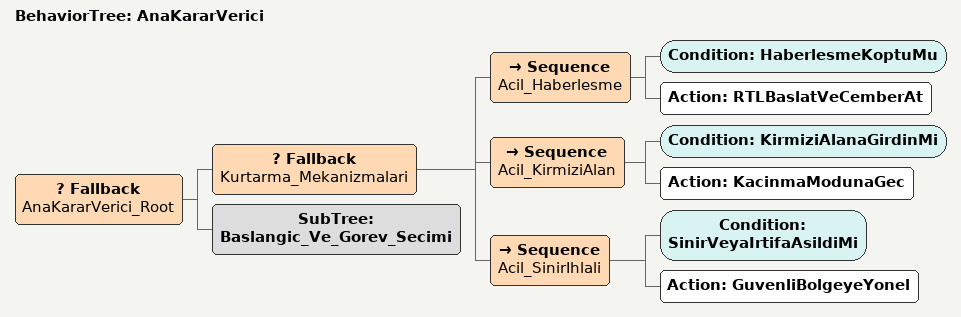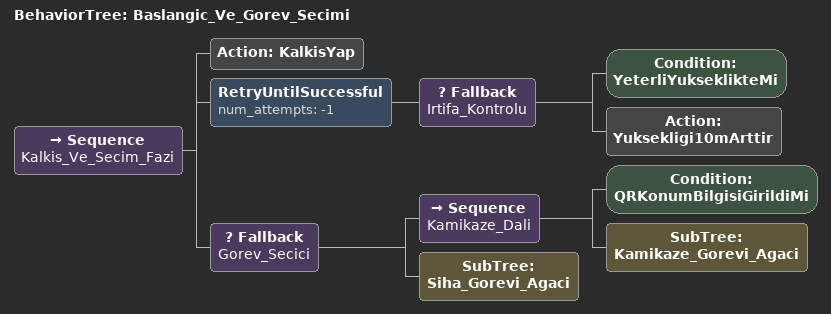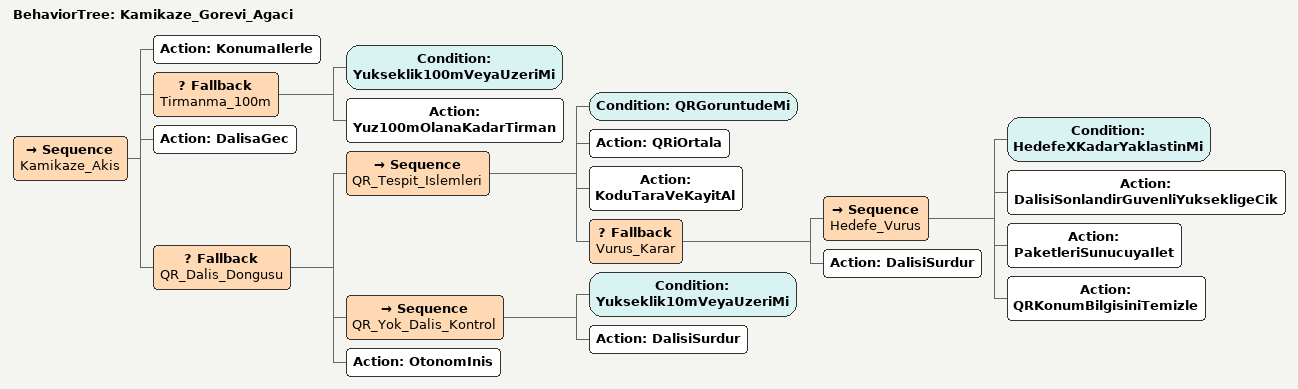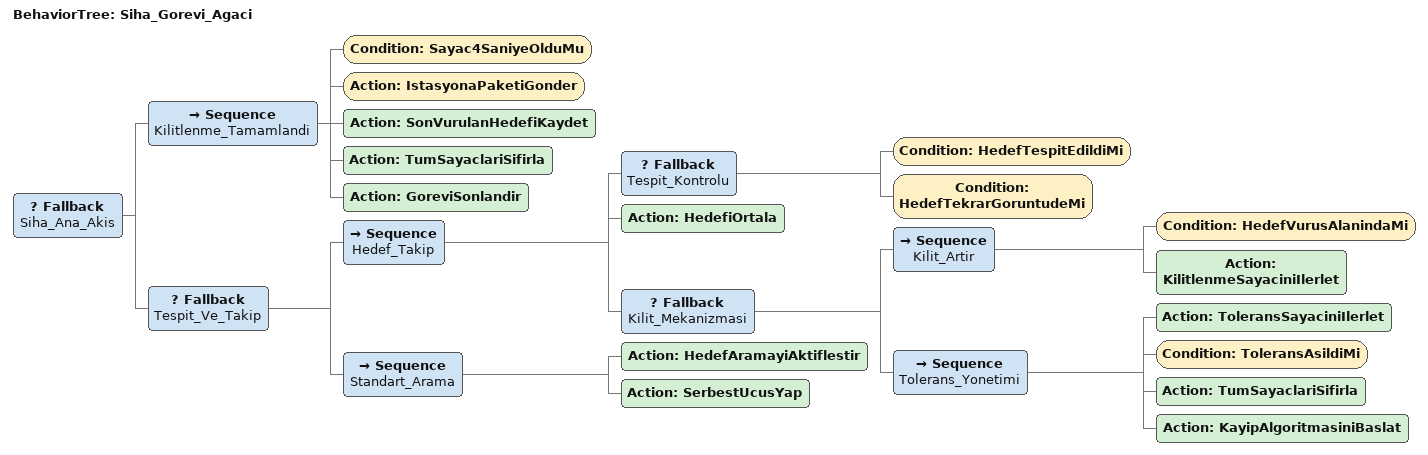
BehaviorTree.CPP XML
<root BTCPP_format="4" main_tree_to_execute="AnaKararVerici">

    <BehaviorTree ID="AnaKararVerici">
        <Fallback name="AnaKararVerici_Root">
            <Fallback name="Kurtarma_Mekanizmalari">
                <Sequence name="Acil_Haberlesme">
                    <Condition ID="HaberlesmeKoptuMu"/>
                    <Action ID="RTLBaslatVeCemberAt"/>
                </Sequence>
                <Sequence name="Acil_KirmiziAlan">
                    <Condition ID="KirmiziAlanaGirdinMi"/>
                    <Action ID="KacinmaModunaGec"/>
                </Sequence>
                <Sequence name="Acil_SinirIhlali">
                    <Condition ID="SinirVeyaIrtifaAsildiMi"/>
                    <Action ID="GuvenliBolgeyeYonel"/>
                </Sequence>
            </Fallback>
            <SubTree ID="Baslangic_Ve_Gorev_Secimi"/>
        </Fallback>
    </BehaviorTree>

    <BehaviorTree ID="Baslangic_Ve_Gorev_Secimi">
        <Sequence name="Kalkis_Ve_Secim_Fazi">
            <Action ID="KalkisYap"/>
            <RetryUntilSuccessful num_attempts="-1">
                <Fallback name="Irtifa_Kontrolu">
                    <Condition ID="YeterliYukseklikteMi"/>
                    <Action ID="Yuksekligi10mArttir"/>
                </Fallback>
            </RetryUntilSuccessful>
            <Fallback name="Gorev_Secici">
                    <Sequence name="Kamikaze_Dali">
                        <Condition ID="QRKonumBilgisiGirildiMi"/>
                        <SubTree ID="Kamikaze_Gorevi_Agaci"/>
                    </Sequence>
                    <SubTree ID="Siha_Gorevi_Agaci"/>
            </Fallback>
        </Sequence>
    </BehaviorTree>

    <BehaviorTree ID="Kamikaze_Gorevi_Agaci">
        <Sequence name="Kamikaze_Akis">
            <Action ID="KonumaIlerle"/>
            <Fallback name="Tirmanma_100m">
                <Condition ID="Yukseklik100mVeyaUzeriMi"/>
                <Action ID="Yuz100mOlanaKadarTirman"/>
            </Fallback>
            <Action ID="DalisaGec"/>
            <Fallback name="QR_Dalis_Dongusu">
                <Sequence name="QR_Tespit_Islemleri">
                    <Condition ID="QRGoruntudeMi"/>
                    <Action ID="QRiOrtala"/>
                    <Action ID="KoduTaraVeKayitAl"/>
                    <Fallback name="Vurus_Karar">
                        <Sequence name="Hedefe_Vurus">
                            <Condition ID="HedefeXKadarYaklastinMi"/>
                            <Action ID="DalisiSonlandirGuvenliYuksekligeCik"/>
                            <Action ID="PaketleriSunucuyaIlet"/>
                            <Action ID="QRKonumBilgisiniTemizle"/>
                        </Sequence>
                        <Action ID="DalisiSurdur"/>
                    </Fallback>
                </Sequence>
                <Sequence name="QR_Yok_Dalis_Kontrol">
                    <Condition ID="Yukseklik10mVeyaUzeriMi"/>
                    <Action ID="DalisiSurdur"/>
                </Sequence>
                <Action ID="OtonomInis"/>
            </Fallback>
        </Sequence>
    </BehaviorTree>

    <BehaviorTree ID="Siha_Gorevi_Agaci">
        <Fallback name="Siha_Ana_Akis">
            <Sequence name="Kilitlenme_Tamamlandi">
                <Condition ID="Sayac4SaniyeOlduMu"/>
                <Action ID="IstasyonaPaketiGonder"/>
                <Action ID="SonVurulanHedefiKaydet"/>
                <Action ID="TumSayaclariSifirla"/>
                <Action ID="GoreviSonlandir"/>
            </Sequence>
            <Fallback name="Tespit_Ve_Takip">
                <Sequence name="Hedef_Takip">
                    <Fallback name="Tespit_Kontrolu">
                        <Condition ID="HedefTespitEdildiMi"/>
                        <Condition ID="HedefTekrarGoruntudeMi"/>
                    </Fallback>
                    <Action ID="HedefiOrtala"/>
                    <Fallback name="Kilit_Mekanizmasi">
                        <Sequence name="Kilit_Artir">
                            <Condition ID="HedefVurusAlanindaMi"/>
                            <Action ID="KilitlenmeSayaciniIlerlet"/>
                        </Sequence>
                        <Sequence name="Tolerans_Yonetimi">
                            <Action ID="ToleransSayaciniIlerlet"/>
                            <Condition ID="ToleransAsildiMi"/>
                            <Action ID="TumSayaclariSifirla"/>
                            <Action ID="KayipAlgoritmasiniBaslat"/>
                        </Sequence>
                    </Fallback>
                </Sequence>
                <Sequence name="Standart_Arama">
                    <Action ID="HedefAramayiAktiflestir"/>
                    <Action ID="SerbestUcusYap"/>
                </Sequence>
            </Fallback>
        </Fallback>
    </BehaviorTree>

</root>
